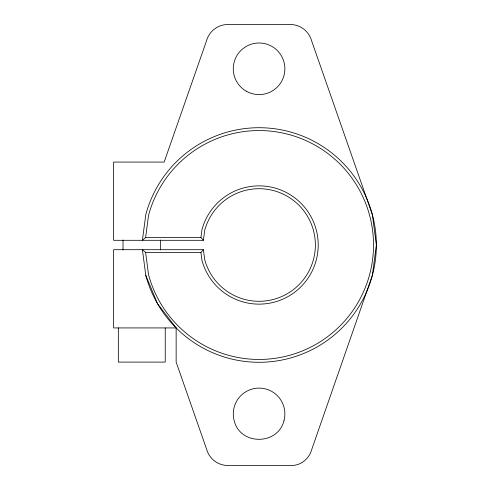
<?xml version="1.0" encoding="UTF-8"?>
<svg xmlns="http://www.w3.org/2000/svg" width="490" height="490" viewBox="0 0 490 490"><rect width="100%" height="100%" fill="white"/><g stroke="black" fill="none" stroke-linecap="round" stroke-linejoin="round"><path stroke-width="0.73" d="M145.781 275.356A117.288 117.288 0 0 0 326.346 341.077A117.288 117.288 0 0 0 326.346 148.923A117.288 117.288 0 0 0 145.781 214.645L142.406 240.308L145.616 237.491L148.525 215.38A114.446 114.446 0 0 1 324.717 151.251A114.446 114.446 0 0 1 324.717 338.749A114.446 114.446 0 0 1 148.525 274.621L145.616 252.509L142.406 249.692L145.781 275.356L157.498 303.641L176.143 327.933L176.143 362.104L206.596 449.14A22.068 22.068 0 0 0 227.911 465.5L293.363 465.5L297.853 464.52A22.418 22.418 0 0 0 310.531 452.956L372.363 275.356L376.363 245L372.363 214.645L311.652 40.915A22.148 22.148 0 0 0 290.264 24.5L227.887 24.5A22.148 22.148 0 0 0 206.492 40.915L164.156 162.068L113.637 162.068L113.637 240.308L203.393 240.308L204.698 230.429A56.295 56.295 0 0 1 291.366 198.885A56.295 56.295 0 0 1 291.366 291.115A56.295 56.295 0 0 1 204.698 259.571L203.393 249.692L113.637 249.692L113.637 327.933L176.143 327.933M203.393 240.308L200.925 237.491L201.954 229.694A59.137 59.137 0 0 1 292.996 196.557A59.137 59.137 0 0 1 292.996 293.443A59.137 59.137 0 0 1 201.954 260.306L200.925 252.509L203.393 249.692M145.616 237.491L200.925 237.491M145.616 252.509L200.925 252.509M165.246 327.933L165.246 362.104L118.329 362.104L118.329 327.933M160.555 240.033L160.555 249.967M123.021 240.033L123.021 249.967M283.998 420.573C278.002 445.459 240.051 445.618 234.153 420.573A25.805 25.805 0 0 1 259.075 388.092A25.805 25.805 0 0 1 283.998 420.573M246.17 91.14A25.805 25.805 0 0 0 284.88 68.796A25.805 25.805 0 0 0 246.17 46.446A25.805 25.805 0 0 0 246.17 91.14"/></g></svg>
